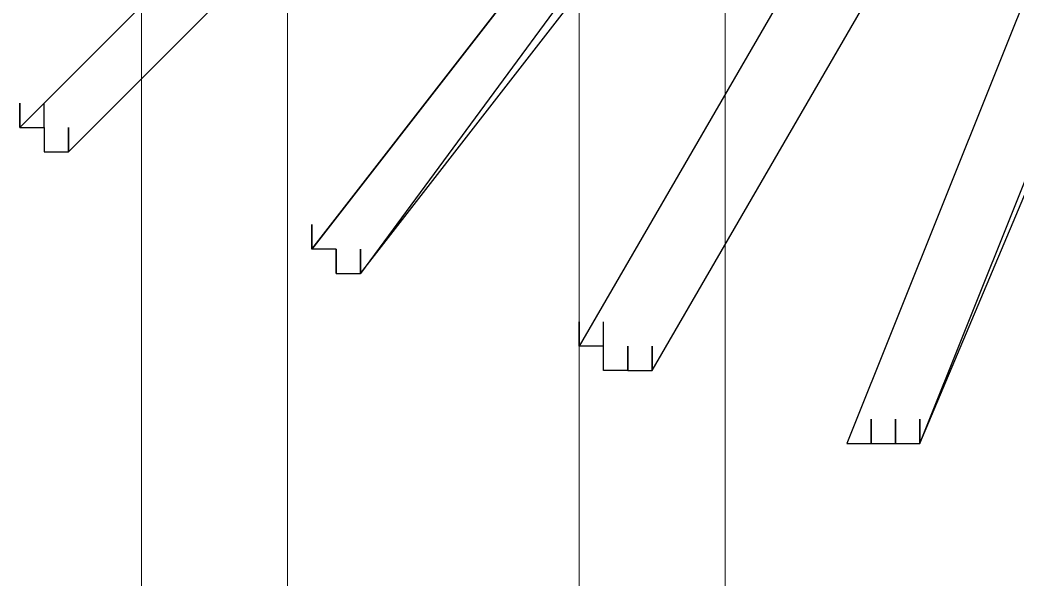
# Model space of a CAD drawing. Header units: inches. Extents: x 3324238 to 135265466, y -1036581 to 20094598.
# Drawn here: x 3353766.344 to 3353769.647, y -519275.808 to -519273.956 of the extents above; entities that cross this region are included whole.
import ezdxf

# ---------------------------------------------------------------- set-up
doc = ezdxf.new("R2010")
doc.units = ezdxf.units.IN
doc.header["$MEASUREMENT"] = 0
doc.layers.add('PDF_Geometry', color=7, linetype='Continuous')

msp = doc.modelspace()

# ---------------------------------------------------------------- linework, layer by layer
at = {"layer": 'PDF_Geometry', "color": 32, "lineweight": 13, "true_color": 0xdd6e00}
for points in [[(3353775.126, -519269.1555, 1), (3353767.23, -519269.1555), (3353767.23, -519332.0817)], [(3353774.1591, -519269.1555, 0.996627), (3353768.1968, -519269.1555), (3353768.1968, -519332.0817)]]:
    msp.add_lwpolyline(points, format="xyb", dxfattribs=at)
for points in [[(3353766.7465, -519269.1555), (3353766.7465, -519332.0817)], [(3353768.6802, -519269.1555), (3353768.6802, -519332.0817)]]:
    msp.add_lwpolyline(points, dxfattribs=at)
at = {"layer": 'PDF_Geometry', "lineweight": 25}
for points in [[(3353767.6328, -519272.7812), (3353767.7134, -519272.8617), (3353767.7134, -519272.9423), (3353766.3437, -519274.312), (3353767.7134, -519272.9423), (3353767.7134, -519272.8617), (3353767.7134, -519272.7812)], [(3353767.4717, -519274.7149), (3353767.4717, -519274.7955)], [(3353768.358, -519275.0372), (3353768.358, -519275.1177)], [(3353768.4385, -519275.0372), (3353768.4385, -519275.1177)]]:
    msp.add_lwpolyline(points, close=True, dxfattribs=at)
for points in [[(3353766.3437, -519274.2315), (3353766.3437, -519274.312), (3353766.4242, -519274.312), (3353766.4242, -519274.3926), (3353766.5048, -519274.3926), (3353766.5048, -519274.312), (3353766.5048, -519274.3926), (3353766.5048, -519274.312), (3353766.5048, -519274.3926), (3353767.9551, -519272.9423), (3353767.9551, -519272.8617), (3353767.9551, -519272.9423)], [(3353766.5048, -519274.3926), (3353767.9551, -519272.9423)], [(3353767.3911, -519274.7955), (3353767.3911, -519274.7149), (3353767.3105, -519274.7149), (3353767.3105, -519274.6343), (3353767.3105, -519274.7149), (3353768.4385, -519273.2646), (3353768.4385, -519273.184), (3353768.4385, -519273.2646), (3353767.3105, -519274.7149), (3353767.3105, -519274.6343)], [(3353768.5997, -519273.2646), (3353767.4717, -519274.7955), (3353767.4717, -519274.7149)], [(3353767.4717, -519274.7955), (3353768.5997, -519273.3452)], [(3353769.2443, -519275.3595), (3353769.2443, -519275.2789), (3353769.2443, -519275.3595), (3353769.3248, -519275.3595), (3353769.3248, -519275.2789), (3353769.3248, -519275.3595), (3353769.9694, -519273.8286), (3353769.9694, -519273.748), (3353769.8888, -519273.748), (3353769.8888, -519273.6675), (3353769.8888, -519273.5869), (3353769.8888, -519273.5063), (3353769.8888, -519273.4258), (3353769.8888, -519273.5063), (3353769.8888, -519273.4258), (3353769.8888, -519273.5063), (3353769.8888, -519273.4258), (3353769.8888, -519273.5063), (3353769.8888, -519273.4258), (3353769.8083, -519273.4258), (3353769.7277, -519273.4258), (3353769.7277, -519273.3452), (3353769.7277, -519273.4258), (3353769.8083, -519273.4258)], [(3353769.0831, -519273.5063), (3353768.1968, -519275.0372)], [(3353768.4385, -519275.1177), (3353769.3248, -519273.5869)], [(3353769.486, -519273.6675), (3353769.5665, -519273.6675), (3353769.6471, -519273.6675), (3353769.7277, -519273.6675), (3353769.7277, -519273.748), (3353769.6471, -519273.748), (3353769.6471, -519273.6675), (3353769.7277, -519273.748), (3353769.7277, -519273.6675), (3353769.7277, -519273.748), (3353769.0831, -519275.3595)], [(3353769.7277, -519273.748), (3353769.0831, -519275.3595), (3353769.1637, -519275.3595), (3353769.1637, -519275.2789), (3353769.1637, -519275.3595), (3353769.2442, -519275.3595)], [(3353769.3248, -519275.3595), (3353769.9694, -519273.748)], [(3353766.3437, -519274.312), (3353766.3437, -519274.2315)], [(3353766.3437, -519274.312), (3353766.3437, -519274.2315)], [(3353766.4242, -519274.312), (3353766.4242, -519274.2315)], [(3353767.3105, -519274.7149), (3353767.3105, -519274.6343)], [(3353767.3911, -519274.7149), (3353767.3911, -519274.7955), (3353767.4717, -519274.7955), (3353767.4717, -519274.7149), (3353767.4717, -519274.7955)], [(3353768.1968, -519274.9566), (3353768.1968, -519275.0372), (3353768.1968, -519274.9566)], [(3353768.2774, -519275.0372), (3353768.2774, -519274.9566)], [(3353768.2774, -519275.0372), (3353768.2774, -519274.9566)], [(3353768.2774, -519275.1177), (3353768.2774, -519275.0372), (3353768.1968, -519275.0372)], [(3353768.358, -519275.1177), (3353768.2774, -519275.1177), (3353768.2774, -519275.0372)], [(3353768.358, -519275.1178), (3353768.358, -519275.0372)], [(3353768.358, -519275.1177), (3353768.4385, -519275.1177)], [(3353769.1637, -519275.3595), (3353769.1637, -519275.2789)]]:
    msp.add_lwpolyline(points, dxfattribs=at)

doc.saveas('drawing.dxf')
